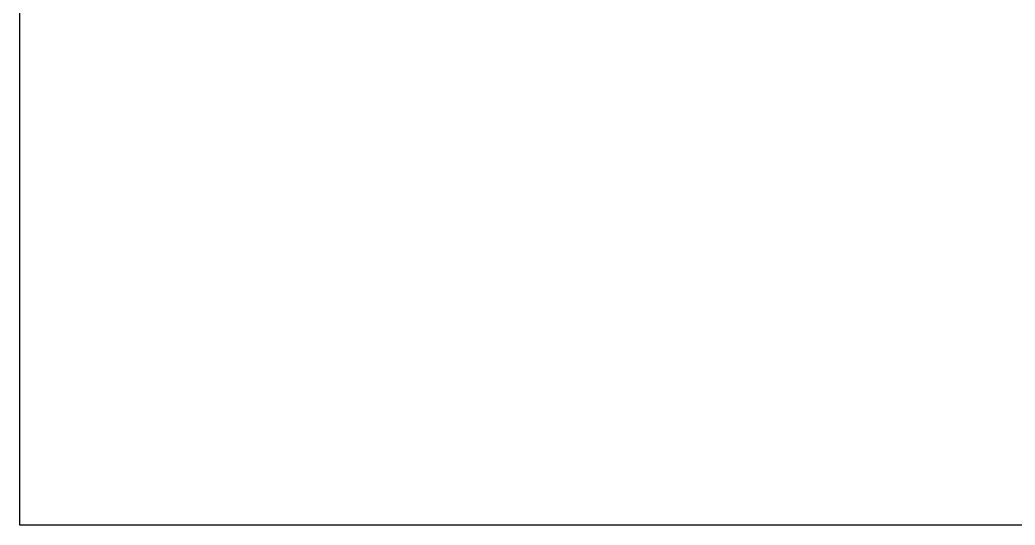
# Model space of a CAD drawing. Extents: x 104132 to 3338343, y -1228862 to 1409848.
# Drawn here: x 1652132 to 1713250, y 138 to 31128 of the extents above; entities that cross this region are included whole.
import ezdxf
from ezdxf.enums import TextEntityAlignment as Align

# ---------------------------------------------------------------- set-up
doc = ezdxf.new("R2010")
doc.units = 0
doc.linetypes.add('CENTER', pattern=[50.8, 31.75, -6.35, 6.35, -6.35])
doc.linetypes.add('CENTER2', pattern=[28.575, 19.05, -3.175, 3.175, -3.175])
doc.layers.get('Defpoints').update_dxf_attribs({"color": 8})
for name, color, linetype in [('#幕墙线-平面', 8, 'Continuous'), ('#标注', 8, 'Continuous'), ('#轴线', 8, 'CENTER2'), ('A-ROOF-DRAN', 8, 'Continuous'), ('C-SHET-SHBD', 8, 'Continuous'), ('dim', 8, 'Continuous'), ('DOTE', 8, 'CENTER'), ('IEL-FINE', 8, 'Continuous'), ('分水线', 8, 'Continuous'), ('女儿墙', 8, 'Continuous')]:
    doc.layers.add(name, color=color, linetype=linetype)
doc.styles.add('XD2008', font='xd-hzs.shx', dxfattribs={"width": 0.7, "bigfont": 'xd-hztxt.shx'})

# ---------------------------------------------------------------- blocks, each defined once
blk = doc.blocks.new('轴网20240313')
at = {"layer": '#标注', "ltscale": 300}
blk.add_circle((571467.9, -147345.9), 64700, dxfattribs=at)
at = {"layer": '#轴线', "ltscale": 300}
for radius in [64700, 63300]:
    blk.add_circle((571467.9, -147345.9), radius, dxfattribs=at)
blk = doc.blocks.new('A$C49f573b4')
at = {"layer": '女儿墙'}
for radius in [63900, 63650]:
    blk.add_circle((0, 0), radius, dxfattribs=at)
blk = doc.blocks.new('QWEDSG')
at = {"layer": 'IEL-FINE', "ltscale": 300}
h = blk.add_hatch(dxfattribs=at)
h.set_pattern_fill('DOTS', color=256, scale=200)
h.set_pattern_definition([(0, (838162.48, -28168.94), (158.75, 317.5), [0, -317.5])])
edge = h.paths.add_edge_path(flags=17)
edge.add_arc((903162, 36831), 63600, 0, 360)
edge = h.paths.add_edge_path()
edge.add_arc((903162, 36831), 65000, 0, 360)
at = {"layer": '#幕墙线-平面'}
for radius in [65000, 64000, 63600]:
    blk.add_circle((903162, 36831), radius, dxfattribs=at)
blk = doc.blocks.new('A3文本框')
at = {"layer": 'Defpoints', "ltscale": 500}
blk.add_lwpolyline([(10, -10), (-420, -10), (-420, 297), (10, 297)], close=True, dxfattribs=at)
at = {"layer": 'C-SHET-SHBD', "style": 'XD2008', "width": 0.7}
for tag, height, p in [('子项名称', 4.5, (-37.49, 35.41)), ('图名', 4.5, (-37.49, 24.27)), ('比例', 3, (-56.3, 8.25)), ('MQJD-01', 3, (-13.24, 2.27))]:
    blk.add_attdef(tag, text='', height=height, dxfattribs=at).set_placement(p, align=Align.CENTER)

msp = doc.modelspace()

# ---------------------------------------------------------------- linework, layer by layer
at = {"layer": 'A-ROOF-DRAN'}
for radius in [62950, 62650]:
    msp.add_circle((1760988, 90493), radius, dxfattribs=at)
at = {"layer": '分水线'}
msp.add_circle((1760988, 90493), 60400, dxfattribs=at)

# ---------------------------------------------------------------- block references
at = {"layer": '#幕墙线-平面'}
msp.add_blockref('QWEDSG', (857825, 53662), dxfattribs=at)
at = {"layer": '#幕墙线-平面', "ltscale": 300}
msp.add_blockref('A$C49f573b4', (1760988, 90493), dxfattribs=at)
at = {"layer": 'dim', "xscale": 600, "yscale": 600, "zscale": 600}
msp.add_blockref('A3文本框', (1904132, 6138), dxfattribs=at)
at = {"layer": 'DOTE'}
msp.add_blockref('轴网20240313', (1189520, 237839), dxfattribs=at)

doc.saveas('drawing.dxf')
